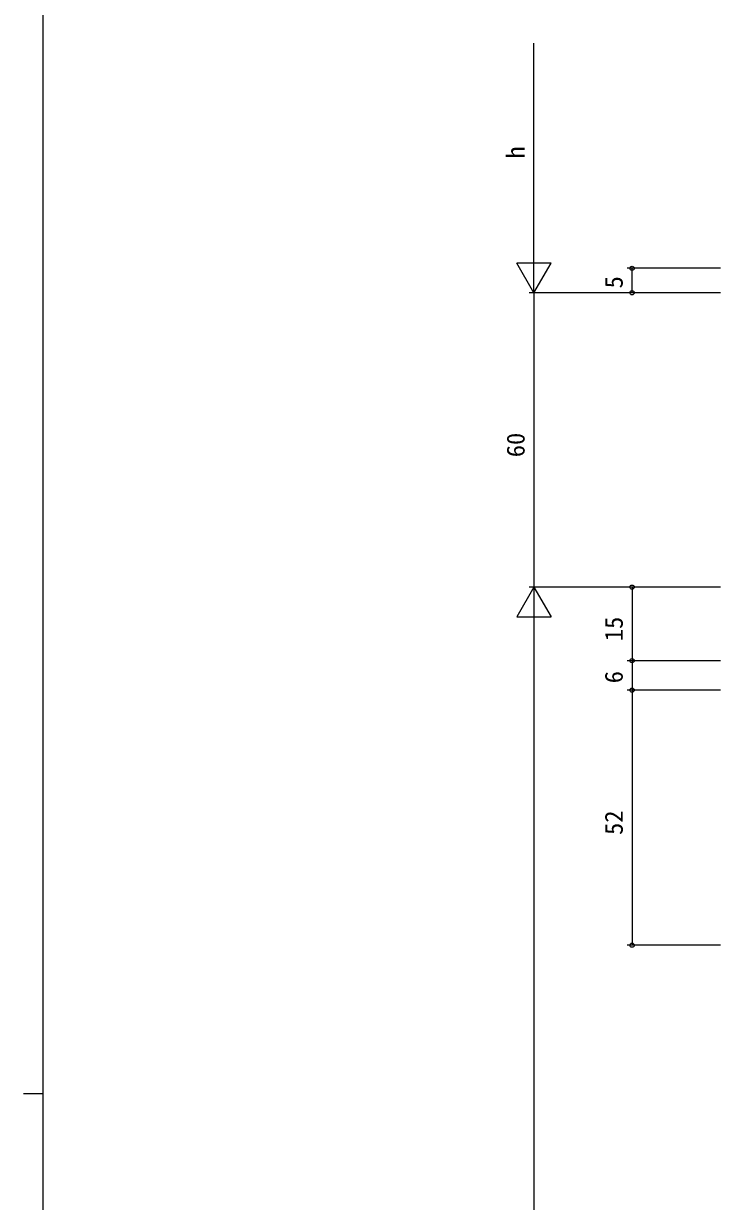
# Model space of a CAD drawing. Units: millimetres, scale not verified. Extents: x -594 to 539, y -420 to 386.
# Drawn here: x -594 to -452, y -15 to 225.1 of the extents above; entities that cross this region are included whole.
import ezdxf
from ezdxf.enums import TextEntityAlignment as Align

# ---------------------------------------------------------------- set-up
doc = ezdxf.new("R2010")
doc.units = ezdxf.units.MM
doc.header["$LTSCALE"] = 2
doc.layers.add('0-1_YKK_ZWAK', color=7, linetype='Continuous', lineweight=9)
doc.layers.add('0-8_YKK_D', color=6, linetype='Continuous', lineweight=9)
doc.styles.add('ＭＳ ゴシック', font='')
doc.styles.get('ＭＳ ゴシック').set_extended_font_data('MS Gothic')

msp = doc.modelspace()

# ---------------------------------------------------------------- linework, layer by layer
at = {"layer": '0-1_YKK_ZWAK'}
for p, q in [((-590, -368), (-590, 382)), ((-594, 7), (-590, 7))]:
    msp.add_line(p, q, dxfattribs=at)
at = {"layer": '0-8_YKK_D'}
for p, q in [((-490, 177.201), (-490, 221.117)), ((-490, 170.201), (-490, 182.325)), ((-486.5, 176.263), (-493.5, 176.263)), ((-490, 170.201), (-493.5, 176.263)), ((-490, 170.201), (-486.5, 176.263)), ((-452, 175.201), (-471, 175.201)), ((-470, 170.201), (-470, 175.201)), ((-452, 170.201), (-491, 170.201)), ((-452, 170.201), (-491, 170.201)), ((-490, 170.201), (-490, 110.201)), ((-452, 170.201), (-471, 170.201)), ((-490, 110.201), (-493.5, 104.139)), ((-452, 110.201), (-491, 110.201)), ((-452, 110.201), (-491, 110.201)), ((-490, 110.201), (-490, 98.076)), ((-490, 110.201), (-486.5, 104.139)), ((-452, 110.201), (-471, 110.201)), ((-470, 110.201), (-470, 95.201)), ((-493.5, 104.139), (-486.5, 104.139)), ((-490, 103.201), (-490, -144.5)), ((-452, 95.201), (-471, 95.201)), ((-452, 95.201), (-471, 95.201)), ((-470, 95.201), (-470, 89.201)), ((-452, 89.201), (-471, 89.201)), ((-452, 89.201), (-471, 89.201)), ((-470, 89.201), (-470, 37.201)), ((-452, 37.201), (-471, 37.201))]:
    msp.add_line(p, q, dxfattribs=at)
for centre in [(-470, 175.201), (-470, 170.201), (-470, 110.201), (-470, 95.201), (-470, 95.201), (-470, 89.201), (-470, 89.201), (-470, 37.201)]:
    msp.add_circle(centre, 0.425, dxfattribs=at)

# ---------------------------------------------------------------- texts
at = {"layer": '0-8_YKK_D', "color": 4, "style": 'ＭＳ ゴシック'}
for s, p in [('h', (-490.8, 197.559)), ('5', (-470.8, 171.101)), ('60', (-490.8, 136.681)), ('15', (-470.8, 99.181)), ('6', (-470.8, 90.601)), ('52', (-470.8, 59.681))]:
    msp.add_text(s, height=3.666, rotation=90, dxfattribs=at).set_placement(p, align=Align.BOTTOM_LEFT)

doc.saveas('drawing.dxf')
